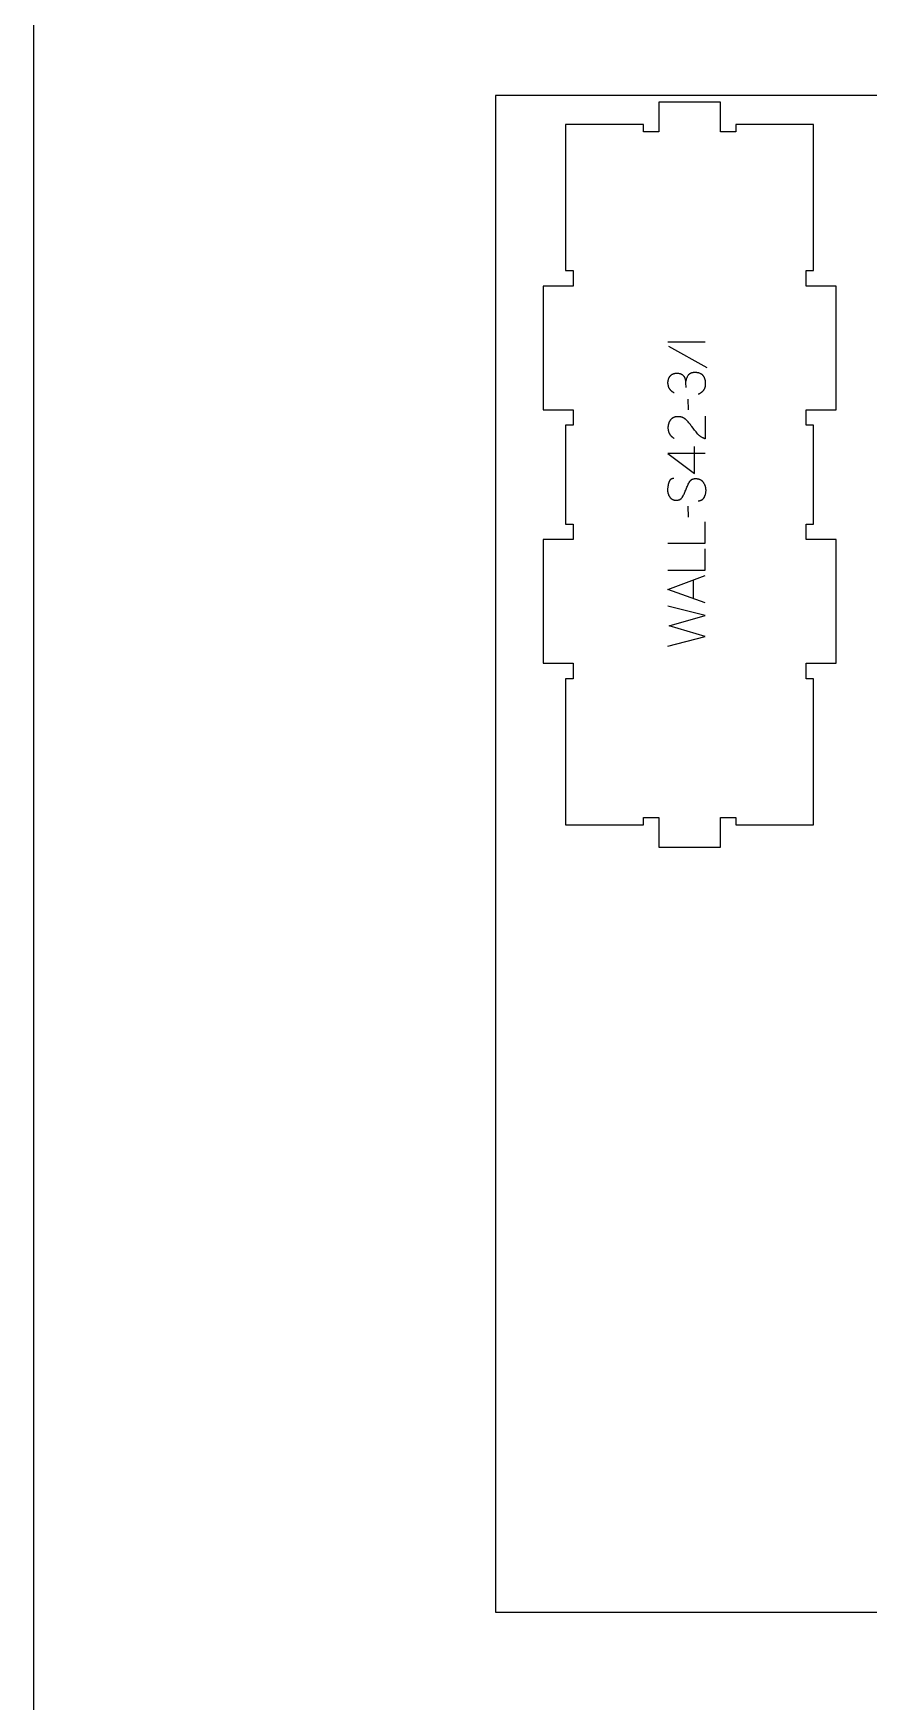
# Model space of a CAD drawing. Extents: x 0 to 4485, y 0 to 10771.
# Drawn here: x 0 to 672, y 4278 to 5619 of the extents above; entities that cross this region are included whole.
import ezdxf

# ---------------------------------------------------------------- set-up
doc = ezdxf.new("R2010")
doc.units = 0
for name, color, linetype in [('0_SHEET_SPRUCEPLY_2440X122', 1, 'CONTINUOUS'), ('1_ANYTOOL_1MMDEEP_LABELS_S', 2, 'CONTINUOUS'), ('4_ANYTOOL_CUTTHROUGH_OUTSI', 5, 'CONTINUOUS'), ('DONOTCUT', 7, 'CONTINUOUS')]:
    doc.layers.add(name, color=color, linetype=linetype)

msp = doc.modelspace()

# ---------------------------------------------------------------- linework, layer by layer
at = {"layer": '0_SHEET_SPRUCEPLY_2440X122'}
msp.add_lwpolyline([(371.7, 5569.4), (371.7, 4349.4), (2811.7, 4349.4), (2811.7, 5569.4)], close=True, dxfattribs=at)
at = {"layer": '1_ANYTOOL_1MMDEEP_LABELS_S', "color": 2}
for points in [[(510.5, 5371.3), (540.5, 5371.3)], [(511, 5367.8), (541.8, 5350.6)], [(515.5, 5330.3), (515.2, 5330.4), (514.9, 5330.6), (514.6, 5330.8), (514.3, 5330.9), (514, 5331.1), (513.8, 5331.3), (513.5, 5331.5), (513.4, 5331.6), (513.3, 5331.7), (513.2, 5331.8), (513.1, 5331.9), (513, 5332), (512.9, 5332.1), (512.8, 5332.2), (512.7, 5332.4), (512.6, 5332.5), (512.5, 5332.6), (512.4, 5332.7), (512.3, 5332.8), (512.2, 5332.9), (512.1, 5333.1), (512, 5333.2), (511.9, 5333.3), (511.8, 5333.4), (511.8, 5333.6), (511.7, 5333.7), (511.6, 5333.8), (511.5, 5334), (511.5, 5334.1), (511.4, 5334.2), (511.3, 5334.4), (511.3, 5334.5), (511.2, 5334.6), (511.2, 5334.8), (511.1, 5334.9), (511.1, 5335.1), (511, 5335.2), (511, 5335.4), (510.9, 5335.5), (510.8, 5335.8), (510.8, 5336.1), (510.7, 5336.4), (510.6, 5336.8), (510.6, 5337.1), (510.6, 5337.4), (510.5, 5337.8), (510.5, 5338.1), (510.5, 5338.5), (510.5, 5338.7), (510.5, 5338.9), (510.5, 5339.1), (510.6, 5339.3), (510.6, 5339.5), (510.6, 5339.7), (510.6, 5339.9), (510.6, 5340.1), (510.7, 5340.3), (510.7, 5340.5), (510.8, 5340.6), (510.8, 5340.8), (510.8, 5341), (510.9, 5341.2), (510.9, 5341.4), (511, 5341.5), (511.1, 5341.7), (511.1, 5341.9), (511.2, 5342), (511.3, 5342.2), (511.3, 5342.4), (511.4, 5342.5), (511.5, 5342.7), (511.6, 5342.8), (511.7, 5343), (511.8, 5343.1), (511.9, 5343.3), (512, 5343.4), (512.1, 5343.6), (512.2, 5343.7), (512.3, 5343.8), (512.4, 5344), (512.5, 5344.1), (512.7, 5344.2), (512.8, 5344.3), (512.9, 5344.5), (513, 5344.6), (513.2, 5344.7), (513.3, 5344.8), (513.5, 5344.9), (513.6, 5345), (513.7, 5345.1), (513.9, 5345.2), (514.1, 5345.3), (514.2, 5345.3), (514.4, 5345.4), (514.5, 5345.5), (514.7, 5345.5), (514.9, 5345.6), (515, 5345.7), (515.2, 5345.7), (515.4, 5345.8), (515.6, 5345.8), (515.8, 5345.9), (515.9, 5345.9), (516.1, 5345.9), (516.3, 5346), (516.5, 5346), (516.7, 5346), (516.9, 5346), (517.1, 5346), (517.3, 5346), (517.6, 5346), (518.1, 5346), (518.4, 5346), (518.8, 5346), (519.1, 5346), (519.4, 5345.9), (519.5, 5345.9), (519.7, 5345.9), (519.8, 5345.9), (520, 5345.8), (520.1, 5345.8), (520.2, 5345.8), (520.4, 5345.7), (520.5, 5345.7), (520.6, 5345.6), (520.7, 5345.6), (520.9, 5345.5), (521, 5345.5), (521.1, 5345.4), (521.2, 5345.4), (521.3, 5345.3), (521.4, 5345.3), (521.5, 5345.2), (521.6, 5345.2), (521.7, 5345.1), (521.8, 5345), (521.9, 5345), (522, 5344.9), (522.2, 5344.7), (522.4, 5344.6), (522.5, 5344.4), (522.7, 5344.3), (522.8, 5344.2), (522.8, 5344.1), (522.9, 5344), (523, 5343.9), (523.1, 5343.9), (523.1, 5343.8), (523.2, 5343.7), (523.3, 5343.6), (523.3, 5343.5), (523.4, 5343.4), (523.4, 5343.3), (523.5, 5343.2), (523.6, 5343.1), (523.6, 5343), (523.7, 5342.9), (523.7, 5342.8), (523.8, 5342.7), (523.8, 5342.6), (523.9, 5342.5), (523.9, 5342.4), (524, 5342.3), (524, 5342.2), (524.1, 5342), (524.1, 5341.8), (524.2, 5341.6), (524.3, 5341.4), (524.3, 5341.1), (524.4, 5340.9), (524.4, 5340.7), (524.5, 5340.5), (524.5, 5340.2), (524.6, 5340), (524.6, 5339.8), (524.6, 5339.5), (524.7, 5339.3), (524.7, 5339), (524.7, 5338.8), (524.7, 5338.6), (524.7, 5338.3), (524.8, 5334.6)], [(524.8, 5337.4), (524.8, 5337.8), (524.8, 5338.3), (524.9, 5338.7), (524.9, 5339.1), (525, 5339.5), (525.1, 5339.9), (525.2, 5340.4), (525.3, 5340.8), (525.4, 5341.2), (525.5, 5341.6), (525.7, 5342), (525.8, 5342.3), (526, 5342.7), (526.1, 5343.1), (526.3, 5343.5), (526.5, 5343.9), (526.6, 5344), (526.7, 5344.2), (526.8, 5344.3), (526.8, 5344.4), (526.9, 5344.5), (526.9, 5344.6), (527, 5344.6), (527, 5344.7), (527.1, 5344.8), (527.2, 5344.9), (527.2, 5344.9), (527.3, 5345), (527.4, 5345.1), (527.4, 5345.2), (527.5, 5345.2), (527.6, 5345.3), (527.6, 5345.4), (527.7, 5345.4), (527.8, 5345.5), (527.9, 5345.5), (527.9, 5345.6), (528, 5345.7), (528.1, 5345.7), (528.2, 5345.8), (528.3, 5345.8), (528.3, 5345.9), (528.4, 5345.9), (528.5, 5346), (528.6, 5346), (528.7, 5346.1), (528.8, 5346.1), (528.9, 5346.2), (528.9, 5346.2), (529, 5346.2), (529.1, 5346.3), (529.2, 5346.3), (529.4, 5346.4), (529.6, 5346.5), (529.8, 5346.5), (530, 5346.6), (530.2, 5346.6), (530.4, 5346.7), (530.7, 5346.7), (530.9, 5346.7), (531.1, 5346.8), (531.4, 5346.8), (531.6, 5346.8), (531.8, 5346.8), (532.1, 5346.8), (532.4, 5346.8), (532.6, 5346.8), (532.9, 5346.8), (533.2, 5346.8), (533.4, 5346.8), (533.7, 5346.7), (533.9, 5346.7), (534.2, 5346.7), (534.4, 5346.6), (534.7, 5346.6), (534.9, 5346.5), (535.1, 5346.5), (535.3, 5346.4), (535.5, 5346.3), (535.7, 5346.3), (536, 5346.2), (536.2, 5346.1), (536.3, 5346), (536.5, 5345.9), (536.7, 5345.8), (536.9, 5345.7), (537.1, 5345.6), (537.2, 5345.5), (537.4, 5345.4), (537.6, 5345.3), (537.7, 5345.2), (537.9, 5345), (538, 5345), (538, 5344.9), (538.1, 5344.8), (538.2, 5344.8), (538.2, 5344.7), (538.3, 5344.6), (538.4, 5344.6), (538.4, 5344.5), (538.6, 5344.3), (538.7, 5344.2), (538.8, 5344), (538.9, 5343.8), (539, 5343.7), (539.1, 5343.5), (539.2, 5343.3), (539.3, 5343.2), (539.4, 5343), (539.5, 5342.8), (539.6, 5342.6), (539.7, 5342.4), (539.8, 5342.2), (539.8, 5342), (539.9, 5341.8), (540, 5341.6), (540, 5341.4), (540.1, 5341.2), (540.2, 5341), (540.2, 5340.7), (540.3, 5340.5), (540.3, 5340.3), (540.3, 5340.1), (540.4, 5339.8), (540.4, 5339.6), (540.5, 5339.1), (540.5, 5338.6), (540.5, 5338.1), (540.5, 5337.6), (540.5, 5337.2), (540.5, 5336.8), (540.5, 5336.4), (540.4, 5336.1), (540.4, 5335.7), (540.4, 5335.6), (540.3, 5335.4), (540.3, 5335.2), (540.3, 5335), (540.2, 5334.9), (540.2, 5334.7), (540.1, 5334.6), (540.1, 5334.4), (540, 5334.2), (540, 5334.1), (539.9, 5333.9), (539.9, 5333.8), (539.8, 5333.6), (539.7, 5333.5), (539.7, 5333.3), (539.6, 5333.2), (539.5, 5333.1), (539.4, 5332.9), (539.4, 5332.8), (539.3, 5332.6), (539.2, 5332.5), (539.1, 5332.4), (539, 5332.2), (538.9, 5332.1), (538.8, 5332), (538.7, 5331.9), (538.6, 5331.7), (538.5, 5331.6), (538.4, 5331.5), (538.3, 5331.4), (538.2, 5331.3), (538.1, 5331.2), (538, 5331), (537.8, 5330.9), (537.7, 5330.8), (537.6, 5330.7), (537.5, 5330.6), (537.3, 5330.5), (537.2, 5330.4), (537, 5330.3), (536.9, 5330.2), (536.8, 5330.1), (536.6, 5330), (536.5, 5330), (536.2, 5329.8), (535.8, 5329.6), (535.5, 5329.5), (535.2, 5329.3), (534.8, 5329.2)], [(526.6, 5325.3), (526.7, 5316.5)], [(540.5, 5311.6), (540.4, 5293.3), (540, 5293.4), (539.8, 5293.5), (539.5, 5293.6), (539.3, 5293.7), (539.1, 5293.8), (538.9, 5293.9), (538.7, 5294), (538.5, 5294.1), (538.3, 5294.2), (538.1, 5294.3), (537.9, 5294.4), (537.6, 5294.5), (537.5, 5294.6), (537.3, 5294.7), (537.1, 5294.9), (536.9, 5295), (536.7, 5295.1), (536.5, 5295.3), (536.3, 5295.4), (536.1, 5295.5), (536, 5295.7), (535.8, 5295.8), (535.6, 5296), (535.4, 5296.1), (535.3, 5296.3), (535.1, 5296.5), (534.9, 5296.6), (534.8, 5296.8), (534.6, 5297), (534.3, 5297.3), (533.1, 5298.8), (531.9, 5300.3), (530.7, 5301.8), (529.6, 5303.3), (529, 5304.1), (528.5, 5304.8), (527.9, 5305.5), (527.3, 5306.2), (526.7, 5306.9), (526.1, 5307.5), (525.5, 5308.2), (524.9, 5308.8), (524.7, 5308.9), (524.6, 5309), (524.4, 5309.2), (524.2, 5309.3), (524.1, 5309.4), (523.9, 5309.6), (523.7, 5309.7), (523.6, 5309.8), (523.4, 5309.9), (523.2, 5310), (523, 5310.1), (522.9, 5310.2), (522.7, 5310.3), (522.5, 5310.4), (522.3, 5310.4), (522.1, 5310.5), (521.9, 5310.6), (521.7, 5310.7), (521.5, 5310.7), (521.3, 5310.8), (521.1, 5310.8), (520.9, 5310.9), (520.7, 5310.9), (520.5, 5311), (520.3, 5311), (520.1, 5311), (519.9, 5311.1), (519.6, 5311.1), (519.4, 5311.1), (519.2, 5311.1), (519, 5311.1), (518.8, 5311.1), (518.5, 5311.1), (518.3, 5311.1), (518, 5311.1), (517.8, 5311.1), (517.5, 5311.1), (517.3, 5311), (517.1, 5311), (516.9, 5311), (516.6, 5310.9), (516.4, 5310.9), (516.2, 5310.8), (516, 5310.8), (515.8, 5310.7), (515.6, 5310.6), (515.4, 5310.6), (515.2, 5310.5), (515, 5310.4), (514.8, 5310.3), (514.7, 5310.2), (514.5, 5310.1), (514.3, 5310), (514.1, 5309.9), (514, 5309.8), (513.8, 5309.7), (513.6, 5309.6), (513.5, 5309.4), (513.3, 5309.3), (513.2, 5309.2), (513, 5309), (512.9, 5308.9), (512.8, 5308.7), (512.6, 5308.6), (512.5, 5308.4), (512.4, 5308.3), (512.3, 5308.1), (512.1, 5307.9), (512, 5307.8), (511.9, 5307.6), (511.8, 5307.4), (511.7, 5307.2), (511.6, 5307.1), (511.5, 5306.9), (511.4, 5306.7), (511.3, 5306.5), (511.3, 5306.3), (511.2, 5306.1), (511.1, 5305.9), (511.1, 5305.7), (511, 5305.5), (510.9, 5305.3), (510.9, 5305.1), (510.8, 5304.9), (510.8, 5304.7), (510.7, 5304.5), (510.7, 5304.3), (510.7, 5304), (510.6, 5303.8), (510.6, 5303.6), (510.6, 5303.4), (510.6, 5303.1), (510.5, 5302.9), (510.5, 5302.7), (510.5, 5302.2), (510.5, 5301.8), (510.5, 5301.5), (510.6, 5301.1), (510.6, 5300.8), (510.7, 5300.4), (510.7, 5300.1), (510.8, 5299.8), (510.8, 5299.5), (510.9, 5299.1), (511, 5299), (511, 5298.8), (511.1, 5298.7), (511.1, 5298.5), (511.2, 5298.4), (511.2, 5298.2), (511.3, 5298.1), (511.4, 5297.9), (511.4, 5297.8), (511.5, 5297.7), (511.6, 5297.5), (511.6, 5297.4), (511.7, 5297.3), (511.8, 5297.1), (511.9, 5297), (512, 5296.9), (512.1, 5296.7), (512.1, 5296.6), (512.2, 5296.5), (512.3, 5296.4), (512.4, 5296.2), (512.5, 5296.1), (512.6, 5296), (512.7, 5295.9), (512.8, 5295.8), (512.9, 5295.6), (513.1, 5295.5), (513.2, 5295.4), (513.3, 5295.3), (513.4, 5295.2), (513.5, 5295.1), (513.6, 5295), (513.9, 5294.8), (514.2, 5294.6), (514.4, 5294.4), (514.7, 5294.2), (515, 5294), (515.3, 5293.9), (515.6, 5293.7)], [(531.9, 5265.4), (531.9, 5287.2)], [(540.5, 5281.4), (510.5, 5281.4), (531.9, 5265.4)], [(515.1, 5261.4), (514.9, 5261.4), (514.8, 5261.4), (514.7, 5261.3), (514.7, 5261.3), (514.6, 5261.3), (514.5, 5261.3), (514.4, 5261.3), (514.3, 5261.3), (514.2, 5261.3), (514.1, 5261.3), (514, 5261.2), (514, 5261.2), (513.9, 5261.2), (513.8, 5261.2), (513.7, 5261.2), (513.6, 5261.1), (513.6, 5261.1), (513.5, 5261.1), (513.4, 5261), (513.3, 5261), (513.3, 5261), (513.2, 5260.9), (513.1, 5260.9), (513.1, 5260.9), (513, 5260.8), (512.9, 5260.8), (512.9, 5260.7), (512.8, 5260.7), (512.7, 5260.6), (512.7, 5260.6), (512.6, 5260.5), (512.5, 5260.5), (512.5, 5260.4), (512.4, 5260.4), (512.4, 5260.3), (512.3, 5260.3), (512.2, 5260.2), (512.2, 5260.1), (512.1, 5260.1), (512.1, 5260), (512, 5259.9), (512, 5259.9), (511.9, 5259.8), (511.9, 5259.7), (511.8, 5259.7), (511.8, 5259.6), (511.7, 5259.5), (511.7, 5259.4), (511.6, 5259.4), (511.6, 5259.3), (511.6, 5259.2), (511.5, 5259), (511.4, 5258.8), (511.3, 5258.7), (511.3, 5258.5), (511.2, 5258.3), (511.1, 5258.1), (510.9, 5257.3), (510.7, 5256.5), (510.6, 5255.7), (510.4, 5254.9), (510.4, 5254.5), (510.3, 5254.2), (510.3, 5253.8), (510.2, 5253.4), (510.2, 5253), (510.2, 5252.7), (510.2, 5252.3), (510.2, 5252), (510.2, 5251.8), (510.2, 5251.6), (510.2, 5251.4), (510.2, 5251.2), (510.2, 5251), (510.2, 5250.8), (510.3, 5250.6), (510.3, 5250.4), (510.3, 5250.3), (510.4, 5250.1), (510.4, 5249.9), (510.4, 5249.7), (510.5, 5249.5), (510.5, 5249.4), (510.6, 5249.2), (510.6, 5249), (510.7, 5248.8), (510.8, 5248.7), (510.8, 5248.5), (510.9, 5248.3), (511, 5248.1), (511, 5248), (511.1, 5247.8), (511.2, 5247.6), (511.3, 5247.5), (511.4, 5247.3), (511.5, 5247.2), (511.6, 5247), (511.7, 5246.8), (511.8, 5246.7), (511.9, 5246.5), (512, 5246.4), (512.1, 5246.2), (512.2, 5246.1), (512.4, 5245.9), (512.5, 5245.8), (512.6, 5245.6), (512.7, 5245.5), (512.9, 5245.4), (513, 5245.3), (513.2, 5245.2), (513.3, 5245), (513.4, 5244.9), (513.6, 5244.8), (513.7, 5244.7), (513.9, 5244.7), (514.1, 5244.6), (514.2, 5244.5), (514.4, 5244.4), (514.6, 5244.3), (514.7, 5244.3), (514.9, 5244.2), (515.1, 5244.2), (515.3, 5244.1), (515.4, 5244.1), (515.6, 5244), (515.8, 5244), (516, 5244), (516.2, 5243.9), (516.4, 5243.9), (516.6, 5243.9), (516.8, 5243.9), (517, 5243.9), (517.2, 5243.9), (517.4, 5243.9), (517.6, 5243.9), (517.8, 5243.9), (518.1, 5243.9), (518.3, 5243.9), (518.4, 5244), (518.6, 5244), (518.8, 5244), (519, 5244.1), (519.2, 5244.1), (519.4, 5244.2), (519.6, 5244.3), (519.6, 5244.3), (519.7, 5244.3), (519.8, 5244.4), (519.9, 5244.4), (520, 5244.5), (520.1, 5244.5), (520.1, 5244.5), (520.2, 5244.6), (520.3, 5244.6), (520.4, 5244.7), (520.4, 5244.7), (520.5, 5244.8), (520.6, 5244.8), (520.7, 5244.9), (520.7, 5244.9), (520.8, 5245), (520.9, 5245), (521, 5245.1), (521, 5245.1), (521.1, 5245.2), (521.2, 5245.3), (521.2, 5245.3), (521.3, 5245.4), (521.4, 5245.5), (521.5, 5245.6), (521.6, 5245.7), (521.7, 5245.9), (521.8, 5246), (522, 5246.2), (522.1, 5246.4), (522.2, 5246.5), (522.3, 5246.7), (522.7, 5247.4), (523, 5248.1), (523.4, 5248.9), (523.8, 5249.7), (524.1, 5250.4), (524.4, 5251.2), (524.8, 5252), (525.1, 5252.9), (525.4, 5253.7), (525.7, 5254.5), (526.1, 5255.3), (526.4, 5256.1), (526.8, 5256.8), (527.2, 5257.5), (527.6, 5258.2), (528, 5258.9), (528.1, 5259.1), (528.2, 5259.2), (528.4, 5259.4), (528.4, 5259.5), (528.5, 5259.5), (528.5, 5259.6), (528.6, 5259.7), (528.7, 5259.8), (528.7, 5259.8), (528.8, 5259.9), (528.9, 5260), (528.9, 5260), (529, 5260.1), (529.1, 5260.1), (529.1, 5260.2), (529.2, 5260.3), (529.3, 5260.3), (529.4, 5260.4), (529.4, 5260.4), (529.5, 5260.5), (529.6, 5260.5), (529.7, 5260.6), (529.7, 5260.6), (529.8, 5260.7), (529.9, 5260.7), (530, 5260.7), (530.1, 5260.8), (530.1, 5260.8), (530.2, 5260.9), (530.3, 5260.9), (530.4, 5260.9), (530.5, 5261), (530.6, 5261), (530.7, 5261), (530.8, 5261.1), (530.9, 5261.1), (530.9, 5261.1), (531.1, 5261.2), (531.3, 5261.2), (531.5, 5261.2), (531.7, 5261.3), (531.9, 5261.3), (532.1, 5261.3), (532.3, 5261.3), (532.6, 5261.3), (532.8, 5261.3), (533, 5261.3), (533.2, 5261.3), (533.5, 5261.3), (533.7, 5261.3), (533.9, 5261.3), (534.1, 5261.2), (534.4, 5261.2), (534.6, 5261.2), (534.8, 5261.1), (535, 5261.1), (535.2, 5261), (535.4, 5260.9), (535.6, 5260.9), (535.8, 5260.8), (536, 5260.7), (536.2, 5260.6), (536.4, 5260.6), (536.5, 5260.5), (536.7, 5260.4), (536.9, 5260.3), (537, 5260.2), (537.2, 5260.1), (537.4, 5259.9), (537.5, 5259.8), (537.7, 5259.7), (537.8, 5259.6), (538, 5259.4), (538.1, 5259.3), (538.3, 5259.1), (538.4, 5259), (538.5, 5258.8), (538.6, 5258.7), (538.8, 5258.5), (538.9, 5258.3), (539, 5258.1), (539.2, 5257.8), (539.4, 5257.4), (539.6, 5257.1), (539.8, 5256.7), (540, 5256.3), (540.1, 5255.9), (540.2, 5255.7), (540.3, 5255.5), (540.3, 5255.4), (540.4, 5255.2), (540.4, 5255), (540.5, 5254.8), (540.5, 5254.6), (540.6, 5254.4), (540.6, 5254.2), (540.7, 5254), (540.7, 5253.8), (540.7, 5253.6), (540.8, 5253.4), (540.8, 5253.2), (540.8, 5252.8), (540.9, 5252.4), (540.9, 5252), (540.9, 5251.5), (540.9, 5251.1), (540.8, 5250.7), (540.8, 5250.3), (540.7, 5249.9), (540.7, 5249.5), (540.6, 5249.2), (540.5, 5248.8), (540.4, 5248.4), (540.3, 5248), (540.2, 5247.7), (540, 5247.3), (539.9, 5246.9), (539.7, 5246.6), (539.5, 5246.2), (539.3, 5245.9), (539.2, 5245.7), (539.1, 5245.6), (539, 5245.4), (538.9, 5245.2), (538.8, 5245.1), (538.7, 5245), (538.6, 5244.8), (538.4, 5244.7), (538.3, 5244.6), (538.2, 5244.4), (538.1, 5244.3), (537.9, 5244.2), (537.9, 5244.2), (537.8, 5244.1), (537.7, 5244.1), (537.7, 5244), (537.6, 5244), (537.5, 5243.9), (537.4, 5243.9), (537.4, 5243.8), (537.3, 5243.8), (537.2, 5243.7), (537.1, 5243.7), (537.1, 5243.7), (537, 5243.6), (536.9, 5243.6), (536.8, 5243.6), (536.8, 5243.5), (536.7, 5243.5), (536.6, 5243.5), (536.5, 5243.4), (536.4, 5243.4), (536.3, 5243.4), (536.1, 5243.3), (535.9, 5243.3), (535.8, 5243.2), (535.6, 5243.2), (535.4, 5243.2), (535.2, 5243.2), (535, 5243.2), (534.8, 5243.1), (534.7, 5243.1)], [(526.6, 5239.1), (526.7, 5230.3)], [(510.5, 5209.4), (540.5, 5209.4), (540.5, 5226.5)], [(510.5, 5187.6), (540.5, 5187.6), (540.5, 5204.7)], [(540.5, 5161.3), (510.5, 5172.2), (540.5, 5183.3)], [(531, 5164.8), (531, 5179.7)], [(510.5, 5126.6), (540.5, 5134.3), (511.4, 5142.8), (540.5, 5151.3), (510.5, 5158.8)]]:
    msp.add_lwpolyline(points, dxfattribs=at)
at = {"layer": '4_ANYTOOL_CUTTHROUGH_OUTSI', "color": 5}
msp.add_lwpolyline([(645.7, 5112.7), (645.7, 5212.2), (621.7, 5212.2), (621.7, 5224.7), (627.7, 5224.7), (627.7, 5304.2), (621.7, 5304.2), (621.7, 5316.7), (645.7, 5316.7), (645.7, 5416.2), (621.7, 5416.2), (621.7, 5428.7), (627.7, 5428.7), (627.7, 5546.2), (565.2, 5546.2), (565.2, 5540.2), (552.7, 5540.2), (552.7, 5564.2), (503.2, 5564.2), (503.2, 5540.2), (490.7, 5540.2), (490.7, 5546.2), (428.2, 5546.2), (428.2, 5428.7), (434.2, 5428.7), (434.2, 5416.2), (410.2, 5416.2), (410.2, 5316.7), (434.2, 5316.7), (434.2, 5304.2), (428.2, 5304.2), (428.2, 5224.7), (434.2, 5224.7), (434.2, 5212.2), (410.2, 5212.2), (410.2, 5112.7), (434.2, 5112.7), (434.2, 5100.2), (428.2, 5100.2), (428.2, 4982.7), (490.7, 4982.7), (490.7, 4988.7), (503.2, 4988.7), (503.2, 4964.7), (552.7, 4964.7), (552.7, 4988.7), (565.2, 4988.7), (565.2, 4982.7), (627.7, 4982.7), (627.7, 5100.2), (621.7, 5100.2), (621.7, 5112.7)], close=True, dxfattribs=at)
at = {"layer": 'DONOTCUT'}
msp.add_lwpolyline([(0, 0), (3183.4, 0), (3183.4, 7593.4), (0, 7593.4)], close=True, dxfattribs=at)

doc.saveas('drawing.dxf')
